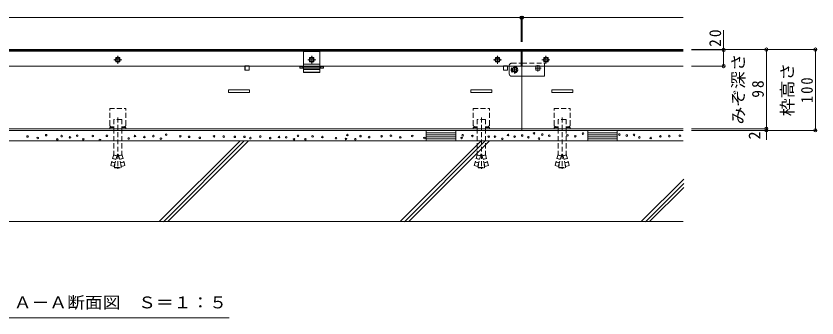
# Model space of a CAD drawing. Units: millimetres at full size, sheet at 1:5; some dimension numbers follow another scale. Extents: x -1624 to 1942, y -1375 to 1322.
# Drawn here: x -1001 to -10, y -513 to -139 of the extents above; entities that cross this region are included whole.
import ezdxf
from ezdxf.enums import TextEntityAlignment as Align

# ---------------------------------------------------------------- set-up
doc = ezdxf.new("R2010")
doc.units = ezdxf.units.MM
doc.header["$LTSCALE"] = 5
doc.header["$PDMODE"] = 32
doc.header["$PDSIZE"] = 4
for name, pattern in [('CHAIN1', [8, 5, -1, 1, -1]), ('CHAIN2', [12, 9, -1, 1, -1]), ('DASHED1', [1.8, 1.2, -0.6])]:
    doc.linetypes.add(name, pattern=pattern)
for name, color, linetype, lineweight in [('E-0', 7, 'DASHED1', 18), ('E-2', 3, 'Continuous', 18), ('E-3', 4, 'Continuous', 18), ('E-4', 7, 'Continuous', 18), ('E-5', 7, 'Continuous', 18), ('E-7', 134, 'DASHED1', 9), ('E-8', 5, 'Continuous', 9), ('E-9', 2, 'Continuous', 18), ('E-A', 134, 'DASHED1', 9), ('E-B', 1, 'Continuous', 9), ('E-C', 2, 'Continuous', 18), ('E-E', 7, 'Continuous', 18)]:
    doc.layers.add(name, color=color, linetype=linetype, lineweight=lineweight)
doc.styles.add('ＭＳ ゴシック', font='')
doc.styles.get('ＭＳ ゴシック').set_extended_font_data('MS Gothic')

msp = doc.modelspace()

# ---------------------------------------------------------------- linework, layer by layer
at = {"layer": 'E-0'}
for p, q in [((-870.025, -267.3), (-880.025, -267.3)), ((-880.025, -267.3), (-880.02, -277.3)), ((-875.02, -265.197), (-875.02, -328.393)), ((-870.025, -267.3), (-870.02, -277.3)), ((-420.025, -267.3), (-430.025, -267.3)), ((-430.025, -267.3), (-430.02, -277.3)), ((-425.02, -265.197), (-425.02, -328.393)), ((-420.025, -267.3), (-420.02, -277.3)), ((-320.025, -267.3), (-330.025, -267.3)), ((-330.025, -267.3), (-330.02, -277.3)), ((-325.02, -265.197), (-325.02, -328.393)), ((-320.025, -267.3), (-320.02, -277.3)), ((-880.02, -277.3), (-880.02, -278.9)), ((-870.02, -277.3), (-870.02, -278.9)), ((-430.02, -277.3), (-430.02, -278.9)), ((-420.02, -277.3), (-420.02, -278.9)), ((-330.02, -277.3), (-330.02, -278.9)), ((-320.02, -277.3), (-320.02, -278.9)), ((-880.02, -278.9), (-880.022, -297.3)), ((-870.02, -278.9), (-870.022, -297.3)), ((-430.02, -278.9), (-430.022, -297.3)), ((-420.02, -278.9), (-420.022, -297.3)), ((-330.02, -278.9), (-330.022, -297.3)), ((-320.02, -278.9), (-320.022, -297.3)), ((-880.022, -297.3), (-880.02, -310.505)), ((-870.022, -297.3), (-870.02, -310.505)), ((-430.022, -297.3), (-430.02, -310.505)), ((-420.022, -297.3), (-420.02, -310.505)), ((-330.022, -297.3), (-330.02, -310.505)), ((-320.022, -297.3), (-320.02, -310.505)), ((-880.02, -310.505), (-883.719, -324.31)), ((-877.231, -316.938), (-881.442, -315.81)), ((-877.179, -316.745), (-881.39, -315.616)), ((-876.066, -312.591), (-880.277, -311.463)), ((-876.014, -312.398), (-880.225, -311.27)), ((-875.507, -310.505), (-879.508, -325.438)), ((-874.534, -310.505), (-875.507, -310.505)), ((-874.534, -310.505), (-870.532, -325.438)), ((-874.026, -312.398), (-869.815, -311.27)), ((-873.974, -312.591), (-869.763, -311.463)), ((-872.862, -316.745), (-868.651, -315.616)), ((-872.81, -316.938), (-868.599, -315.81)), ((-870.02, -310.505), (-866.321, -324.31)), ((-430.02, -310.505), (-433.719, -324.31)), ((-427.231, -316.938), (-431.442, -315.81)), ((-427.179, -316.745), (-431.39, -315.616)), ((-426.066, -312.591), (-430.277, -311.463)), ((-426.014, -312.398), (-430.225, -311.27)), ((-425.507, -310.505), (-429.508, -325.438)), ((-424.534, -310.505), (-425.507, -310.505)), ((-424.534, -310.505), (-420.532, -325.438)), ((-424.026, -312.398), (-419.815, -311.27)), ((-423.974, -312.591), (-419.763, -311.463)), ((-422.862, -316.745), (-418.651, -315.616)), ((-422.81, -316.938), (-418.599, -315.81)), ((-420.02, -310.505), (-416.321, -324.31)), ((-330.02, -310.505), (-333.719, -324.31)), ((-327.231, -316.938), (-331.442, -315.81)), ((-327.179, -316.745), (-331.39, -315.616)), ((-326.066, -312.591), (-330.277, -311.463)), ((-326.014, -312.398), (-330.225, -311.27)), ((-325.507, -310.505), (-329.508, -325.438)), ((-324.534, -310.505), (-325.507, -310.505)), ((-324.534, -310.505), (-320.532, -325.438)), ((-324.026, -312.398), (-319.815, -311.27)), ((-323.974, -312.591), (-319.763, -311.463)), ((-322.862, -316.745), (-318.651, -315.616)), ((-322.81, -316.938), (-318.599, -315.81)), ((-320.02, -310.505), (-316.321, -324.31)), ((-879.508, -325.438), (-883.719, -324.31)), ((-878.395, -321.285), (-882.606, -320.156)), ((-878.344, -321.091), (-882.555, -319.963)), ((-879.02, -326.8), (-878.721, -322.524)), ((-879.02, -326.8), (-871.02, -326.8)), ((-871.697, -321.091), (-867.486, -319.963)), ((-871.645, -321.285), (-867.434, -320.156)), ((-871.02, -326.8), (-871.52, -327.3)), ((-871.02, -326.8), (-871.319, -322.524)), ((-870.532, -325.438), (-866.321, -324.31)), ((-429.508, -325.438), (-433.719, -324.31)), ((-428.395, -321.285), (-432.606, -320.156)), ((-428.344, -321.091), (-432.555, -319.963)), ((-429.02, -326.8), (-428.721, -322.524)), ((-429.02, -326.8), (-421.02, -326.8)), ((-421.697, -321.091), (-417.486, -319.963)), ((-421.645, -321.285), (-417.434, -320.156)), ((-421.02, -326.8), (-421.52, -327.3)), ((-421.02, -326.8), (-421.319, -322.524)), ((-420.532, -325.438), (-416.321, -324.31)), ((-329.508, -325.438), (-333.719, -324.31)), ((-328.395, -321.285), (-332.606, -320.156)), ((-328.344, -321.091), (-332.555, -319.963)), ((-329.02, -326.8), (-328.721, -322.524)), ((-329.02, -326.8), (-321.02, -326.8)), ((-321.697, -321.091), (-317.486, -319.963)), ((-321.645, -321.285), (-317.434, -320.156)), ((-321.02, -326.8), (-321.52, -327.3)), ((-321.02, -326.8), (-321.319, -322.524)), ((-320.532, -325.438), (-316.321, -324.31))]:
    msp.add_line(p, q, dxfattribs=at)
at = {"layer": 'E-0', "color": 2, "linetype": 'Continuous'}
for p, q in [((-493.283, -280.9), (-456.758, -280.9)), ((-493.283, -280.9), (-493.283, -293.9)), ((-456.758, -283.9), (-493.283, -283.9)), ((-456.758, -286.4), (-493.283, -286.4)), ((-456.758, -293.9), (-456.758, -280.9)), ((-293.283, -280.9), (-256.758, -280.9)), ((-293.283, -280.9), (-293.283, -293.9)), ((-256.758, -283.9), (-293.283, -283.9)), ((-256.758, -286.4), (-293.283, -286.4)), ((-256.758, -293.9), (-256.758, -280.9)), ((-456.758, -288.9), (-493.283, -288.9)), ((-456.758, -291.4), (-493.283, -291.4)), ((-493.283, -293.9), (-456.758, -293.9)), ((-256.758, -288.9), (-293.283, -288.9)), ((-256.758, -291.4), (-293.283, -291.4)), ((-293.283, -293.9), (-256.758, -293.9))]:
    msp.add_line(p, q, dxfattribs=at)
at = {"layer": 'E-0'}
for points in [[(-879.02, -326.8), (-878.52, -327.3), (-871.52, -327.3)], [(-429.02, -326.8), (-428.52, -327.3), (-421.52, -327.3)], [(-329.02, -326.8), (-328.52, -327.3), (-321.52, -327.3)]]:
    msp.add_lwpolyline(points, dxfattribs=at)
at = {"layer": 'E-2'}
for p, q in [((-375.52, -181.4), (-1374.52, -181.4)), ((-375.52, -182.1), (-1374.52, -182.1)), ((-375.52, -182.8), (-1374.52, -182.8)), ((-375.52, -201.4), (-375.52, -181.4)), ((-175.02, -181.4), (-374.52, -181.4)), ((-374.52, -181.4), (-374.52, -201.4)), ((-175.02, -182.1), (-374.52, -182.1)), ((-175.02, -182.8), (-374.52, -182.8)), ((-877.62, -190.9), (-875.956, -190.9)), ((-877.62, -192.565), (-877.62, -190.9)), ((-877.62, -196.1), (-877.62, -194.436)), ((-875.956, -196.1), (-877.62, -196.1)), ((-874.085, -190.9), (-872.42, -190.9)), ((-872.42, -196.1), (-874.085, -196.1)), ((-872.42, -190.9), (-872.42, -192.565)), ((-872.42, -194.436), (-872.42, -196.1)), ((-637.62, -190.9), (-635.956, -190.9)), ((-637.62, -192.565), (-637.62, -190.9)), ((-637.62, -196.1), (-637.62, -194.436)), ((-635.956, -196.1), (-637.62, -196.1)), ((-634.085, -190.9), (-632.42, -190.9)), ((-632.42, -196.1), (-634.085, -196.1)), ((-632.42, -190.9), (-632.42, -192.565)), ((-632.42, -194.436), (-632.42, -196.1)), ((-407.62, -190.9), (-405.956, -190.9)), ((-407.62, -192.565), (-407.62, -190.9)), ((-407.62, -196.1), (-407.62, -194.436)), ((-405.956, -196.1), (-407.62, -196.1)), ((-404.085, -190.9), (-402.42, -190.9)), ((-402.42, -196.1), (-404.085, -196.1)), ((-402.42, -190.9), (-402.42, -192.565)), ((-402.42, -194.436), (-402.42, -196.1)), ((-348.556, -193.5), (-345.02, -189.965)), ((-345.02, -197.036), (-348.556, -193.5)), ((-345.02, -189.965), (-341.485, -193.5)), ((-341.485, -193.5), (-345.02, -197.036)), ((-344.085, -190.9), (-342.42, -190.9)), ((-342.42, -190.9), (-342.42, -192.565)), ((-374.52, -201.4), (-175.02, -201.4))]:
    msp.add_line(p, q, dxfattribs=at)
at = {"layer": 'E-2', "color": 4}
for p, q in [((-645.02, -183.4), (-625.02, -183.4)), ((-645.02, -183.4), (-645.02, -202.3)), ((-625.02, -183.4), (-625.02, -202.3)), ((-637.62, -190.9), (-637.62, -196.1)), ((-632.42, -190.9), (-637.62, -190.9)), ((-637.62, -196.1), (-632.42, -196.1)), ((-632.42, -196.1), (-632.42, -190.9)), ((-645.02, -198.936), (-625.02, -198.936)), ((-645.02, -203.8), (-645.02, -209.241)), ((-645.02, -205.6), (-625.02, -205.6)), ((-625.02, -203.8), (-625.02, -209.241)), ((-645.02, -208.887), (-625.02, -208.887)), ((-645.02, -209.241), (-625.02, -209.241))]:
    msp.add_line(p, q, dxfattribs=at)
at = {"layer": 'E-2', "linetype": 'CHAIN2'}
for p, q in [((-879.97, -193.5), (-870.07, -193.5)), ((-875.02, -198.45), (-875.02, -188.55)), ((-639.97, -193.5), (-630.07, -193.5)), ((-635.02, -198.45), (-635.02, -188.55)), ((-409.97, -193.5), (-400.07, -193.5)), ((-405.02, -198.45), (-405.02, -188.55)), ((-349.97, -193.5), (-340.07, -193.5)), ((-345.02, -198.45), (-345.02, -188.55))]:
    msp.add_line(p, q, dxfattribs=at)
at = {"layer": 'E-2', "color": 4, "linetype": 'DASHED1'}
for p, q in [((-877.62, -190.9), (-872.42, -190.9)), ((-877.62, -190.9), (-877.62, -196.1)), ((-877.62, -196.1), (-872.42, -196.1)), ((-872.42, -190.9), (-872.42, -196.1)), ((-637.62, -190.9), (-632.42, -190.9)), ((-637.62, -190.9), (-637.62, -196.1)), ((-637.62, -196.1), (-632.42, -196.1)), ((-632.42, -190.9), (-632.42, -196.1)), ((-407.62, -190.9), (-402.42, -190.9)), ((-407.62, -190.9), (-407.62, -196.1)), ((-407.62, -196.1), (-402.42, -196.1)), ((-402.42, -190.9), (-402.42, -196.1)), ((-347.62, -190.9), (-347.62, -196.1)), ((-347.62, -196.1), (-342.42, -196.1)), ((-645.02, -199.143), (-625.02, -199.143)), ((-645.02, -202.3), (-645.02, -203.8)), ((-645.02, -202.4), (-625.02, -202.4)), ((-625.02, -202.3), (-625.02, -203.8))]:
    msp.add_line(p, q, dxfattribs=at)
at = {"layer": 'E-2'}
for points in [[(-1374.52, -181.4), (-1374.52, -201.4), (-375.52, -201.4)], [(-347.62, -192.565), (-347.62, -190.9), (-345.956, -190.9)], [(-345.956, -196.1), (-347.62, -196.1), (-347.62, -194.436)], [(-342.42, -194.436), (-342.42, -196.1), (-344.085, -196.1)]]:
    msp.add_lwpolyline(points, dxfattribs=at)
for points in [[(-878.556, -193.5), (-875.02, -189.965), (-871.485, -193.5), (-875.02, -197.036)], [(-638.556, -193.5), (-635.02, -189.965), (-631.485, -193.5), (-635.02, -197.036)], [(-408.556, -193.5), (-405.02, -189.965), (-401.485, -193.5), (-405.02, -197.036)]]:
    msp.add_lwpolyline(points, close=True, dxfattribs=at)
at = {"layer": 'E-2', "color": 4, "linetype": 'DASHED1'}
msp.add_lwpolyline([(-347.62, -190.9), (-342.42, -190.9), (-342.42, -196.1)], dxfattribs=at)
at = {"layer": 'E-2'}
for centre in [(-875.02, -193.5), (-635.02, -193.5), (-405.02, -193.5), (-345.02, -193.5)]:
    msp.add_circle(centre, 2.35, dxfattribs=at)
at = {"layer": 'E-2', "linetype": 'DASHED1'}
for centre, start, end in [((-875.02, -193.5), 146.36488, 213.63512), ((-875.02, -193.5), 56.36488, 123.63512), ((-875.02, -193.5), 236.36488, 303.63512), ((-875.02, -193.5), 326.36488, 33.63512), ((-635.02, -193.5), 146.36488, 213.63512), ((-635.02, -193.5), 56.36488, 123.63512), ((-635.02, -193.5), 236.36488, 303.63512), ((-635.02, -193.5), 326.36488, 33.63512), ((-405.02, -193.5), 146.36488, 213.63512), ((-405.02, -193.5), 56.36488, 123.63512), ((-405.02, -193.5), 236.36488, 303.63512), ((-405.02, -193.5), 326.36488, 33.63512), ((-345.02, -193.5), 146.36488, 213.63512), ((-345.02, -193.5), 56.36488, 123.63512), ((-345.02, -193.5), 236.36488, 303.63512), ((-345.02, -193.5), 326.36488, 33.63512)]:
    msp.add_arc(centre, 2.55, start, end, dxfattribs=at)
at = {"layer": 'E-3'}
for p, q in [((-375.02, -280.9), (-375.02, -180.9)), ((-175.02, -180.9), (-375.02, -180.9)), ((-649.62, -202.1), (-649.62, -203.8)), ((-645.92, -202.1), (-649.62, -202.1)), ((-649.62, -203.8), (-645.92, -203.8)), ((-645.92, -203.8), (-645.92, -202.1)), ((-624.12, -202.1), (-624.12, -203.8)), ((-620.42, -202.1), (-624.12, -202.1)), ((-624.12, -203.8), (-620.42, -203.8)), ((-620.42, -203.8), (-620.42, -202.1)), ((-357.595, -201.25), (-352.445, -201.25)), ((-357.595, -206.4), (-357.595, -201.25)), ((-352.445, -206.4), (-357.595, -206.4)), ((-352.445, -201.25), (-352.445, -206.4)), ((-1375.02, -278.9), (-375.02, -278.9)), ((-1375.02, -280.9), (-375.02, -280.9)), ((-375.02, -278.9), (-175.02, -278.9)), ((-375.02, -280.9), (-175.02, -280.9))]:
    msp.add_line(p, q, dxfattribs=at)
at = {"layer": 'E-3', "linetype": 'DASHED1'}
msp.add_line((-375.02, -213.975), (-375.02, -197.975), dxfattribs=at)
at = {"layer": 'E-3'}
msp.add_lwpolyline([(-375.02, -180.9), (-1375.02, -180.9), (-1375.02, -280.9)], dxfattribs=at)
for points in [[(-717.595, -206.4), (-712.445, -206.4), (-712.445, -201.25), (-717.595, -201.25)], [(-392.445, -206.4), (-397.595, -206.4), (-397.595, -201.25), (-392.445, -201.25)]]:
    msp.add_lwpolyline(points, close=True, dxfattribs=at)
at = {"layer": 'E-3', "linetype": 'DASHED1'}
msp.add_circle((-384.02, -205.9), 4, dxfattribs=at)
at = {"layer": 'E-4'}
for p, q in [((-1374.52, -141.418), (-375.52, -141.418)), ((-375.52, -139.918), (-375.52, -171.4)), ((-375.52, -141.418), (-374.52, -141.418)), ((-374.52, -139.918), (-374.52, -171.4)), ((-374.52, -141.418), (-175.02, -141.418)), ((-125.066, -181.4), (-125.066, -156.875)), ((-10.063, -180.9), (-165.02, -180.9)), ((-123.566, -181.4), (-165.02, -181.4)), ((-125.066, -181.4), (-125.066, -201.4)), ((-72.217, -180.9), (-72.217, -278.9)), ((-11.563, -180.9), (-11.563, -280.9)), ((-123.566, -201.4), (-165.02, -201.4)), ((-70.717, -278.9), (-165.02, -278.9)), ((-10.063, -280.9), (-165.02, -280.9)), ((-72.217, -278.9), (-72.217, -280.9)), ((-72.217, -280.9), (-72.217, -292.585))]:
    msp.add_line(p, q, dxfattribs=at)
for p in [(-375.52, -141.418), (-374.52, -141.418), (-125.066, -181.4), (-72.217, -180.9), (-11.563, -180.9), (-125.066, -201.4), (-72.217, -278.9), (-72.217, -280.9), (-11.563, -280.9)]:
    msp.add_point(p, dxfattribs=at)
at = {"layer": 'E-5'}
msp.add_line((-1012.77, -513.105), (-737.27, -513.105), dxfattribs=at)
at = {"layer": 'E-7', "linetype": 'Continuous'}
for p, q in [((-337.92, -233.9), (-337.92, -230.9)), ((-337.92, -230.9), (-311.92, -230.9)), ((-311.92, -233.9), (-337.92, -233.9)), ((-311.92, -230.9), (-311.92, -233.9))]:
    msp.add_line(p, q, dxfattribs=at)
for points in [[(-737.92, -230.9), (-711.92, -230.9), (-711.92, -233.9), (-737.92, -233.9)], [(-437.92, -230.9), (-411.92, -230.9), (-411.92, -233.9), (-437.92, -233.9)]]:
    msp.add_lwpolyline(points, close=True, dxfattribs=at)
at = {"layer": 'E-8'}
for p, q in [((-649.52, -202.3), (-649.52, -203.8)), ((-620.52, -202.3), (-649.52, -202.3)), ((-649.52, -203.8), (-620.52, -203.8)), ((-646.02, -203.8), (-646.02, -202.3)), ((-624.02, -202.3), (-624.02, -203.8)), ((-620.52, -203.8), (-620.52, -202.3))]:
    msp.add_line(p, q, dxfattribs=at)
at = {"layer": 'E-9'}
for p, q in [((-357.52, -201.4), (-357.52, -206.4)), ((-352.52, -201.4), (-357.52, -201.4)), ((-357.52, -206.4), (-352.52, -206.4)), ((-352.52, -206.4), (-352.52, -201.4))]:
    msp.add_line(p, q, dxfattribs=at)
for points in [[(-717.52, -206.4), (-712.52, -206.4), (-712.52, -201.4), (-717.52, -201.4)], [(-397.52, -206.4), (-392.52, -206.4), (-392.52, -201.4), (-397.52, -201.4)]]:
    msp.add_lwpolyline(points, close=True, dxfattribs=at)
at = {"layer": 'E-A'}
for p, q in [((-387.52, -197.9), (-375.52, -197.9)), ((-374.52, -197.9), (-347.02, -197.9)), ((-347.02, -197.9), (-347.02, -201.4)), ((-390.52, -201.4), (-390.52, -200.9)), ((-357.595, -201.25), (-357.595, -206.4)), ((-352.445, -201.25), (-357.595, -201.25)), ((-357.595, -206.4), (-352.445, -206.4)), ((-352.445, -206.4), (-352.445, -201.25)), ((-347.02, -213.9), (-347.018, -213.9))]:
    msp.add_line(p, q, dxfattribs=at)
at = {"layer": 'E-A', "linetype": 'Continuous'}
for p, q in [((-375.52, -197.9), (-374.52, -197.9)), ((-390.52, -210.9), (-390.52, -201.4)), ((-347.02, -213.9), (-347.02, -201.4)), ((-387.52, -213.9), (-347.02, -213.9))]:
    msp.add_line(p, q, dxfattribs=at)
at = {"layer": 'E-A', "linetype": 'CHAIN1'}
for p, q in [((-358.323, -203.825), (-350.916, -203.825)), ((-355.02, -200.289), (-355.02, -208))]:
    msp.add_line(p, q, dxfattribs=at)
at = {"layer": 'E-A'}
msp.add_arc((-387.52, -200.9), 3, 90, 180, dxfattribs=at)
at = {"layer": 'E-A', "linetype": 'Continuous'}
msp.add_arc((-387.52, -210.9), 3, 180, 270, dxfattribs=at)
at = {"layer": 'E-B', "linetype": 'DASHED1'}
for p, q in [((-885.02, -274.4), (-885.02, -253.9)), ((-885.02, -253.9), (-865.02, -253.9)), ((-865.02, -274.4), (-865.02, -253.9)), ((-435.02, -274.4), (-435.02, -253.9)), ((-435.02, -253.9), (-415.02, -253.9)), ((-415.02, -274.4), (-415.02, -253.9)), ((-335.02, -274.4), (-335.02, -253.9)), ((-335.02, -253.9), (-315.02, -253.9)), ((-315.02, -274.4), (-315.02, -253.9)), ((-883.02, -276.4), (-880.02, -276.4)), ((-880.02, -276.4), (-880.02, -277.3)), ((-867.02, -276.4), (-870.02, -276.4)), ((-870.02, -276.4), (-870.02, -277.3)), ((-870.02, -277.3), (-865.02, -277.3)), ((-433.02, -276.4), (-430.02, -276.4)), ((-430.02, -276.4), (-430.02, -277.3)), ((-417.02, -276.4), (-420.02, -276.4)), ((-420.02, -276.4), (-420.02, -277.3)), ((-420.02, -277.3), (-415.02, -277.3)), ((-333.02, -276.4), (-330.02, -276.4)), ((-330.02, -276.4), (-330.02, -277.3)), ((-317.02, -276.4), (-320.02, -276.4)), ((-320.02, -276.4), (-320.02, -277.3)), ((-320.02, -277.3), (-315.02, -277.3))]:
    msp.add_line(p, q, dxfattribs=at)
for points in [[(-885.02, -278.9), (-865.02, -278.9), (-865.02, -277.3)], [(-885.02, -278.9), (-885.02, -277.3), (-880.02, -277.3)], [(-435.02, -278.9), (-415.02, -278.9), (-415.02, -277.3)], [(-435.02, -278.9), (-435.02, -277.3), (-430.02, -277.3)], [(-335.02, -278.9), (-315.02, -278.9), (-315.02, -277.3)], [(-335.02, -278.9), (-335.02, -277.3), (-330.02, -277.3)]]:
    msp.add_lwpolyline(points, dxfattribs=at)
for centre, start, end in [((-883.02, -274.4), 180, 270), ((-867.02, -274.4), 270, 0), ((-433.02, -274.4), 180, 270), ((-417.02, -274.4), 270, 0), ((-333.02, -274.4), 180, 270), ((-317.02, -274.4), 270, 0)]:
    msp.add_arc(centre, 2, start, end, dxfattribs=at)
at = {"layer": 'E-C', "linetype": 'CHAIN1'}
for p, q in [((-388.519, -205.9), (-379.568, -205.9)), ((-384.02, -200.917), (-384.02, -210.584))]:
    msp.add_line(p, q, dxfattribs=at)
at = {"layer": 'E-C'}
for radius in [3, 2.5]:
    msp.add_circle((-384.02, -205.9), radius, dxfattribs=at)
at = {"layer": 'E-E', "color": 2}
for p, q in [((-175.02, -293.9), (-1575.02, -293.9)), ((-723.637, -293.9), (-823.637, -393.9)), ((-718.445, -293.9), (-818.478, -393.933)), ((-713.254, -293.9), (-813.254, -393.9)), ((-425.349, -293.9), (-525.349, -393.9)), ((-420.158, -293.9), (-520.19, -393.933)), ((-514.966, -393.9), (-414.966, -293.9)), ((-174.512, -341.35), (-227.061, -393.9)), ((-174.512, -346.542), (-221.903, -393.933)), ((-174.512, -351.733), (-216.679, -393.9)), ((-175.02, -393.9), (-1575.02, -393.9))]:
    msp.add_line(p, q, dxfattribs=at)
at = {"layer": 'E-E'}
for centre in [(-963.655, -286.878), (-944.573, -288.049), (-925.307, -287.514), (-905.907, -287.781), (-888.499, -287.662), (-853.773, -287.9), (-830.939, -288.019), (-815.122, -286.235), (-797.633, -288.255), (-755.843, -288.255), (-652.011, -287.719), (-633.931, -288.377), (-590.83, -286.766), (-574.574, -288.036), (-548.412, -288.29), (-536.983, -287.585), (-510.567, -287.811), (-448.028, -286.908), (-436.062, -287.811), (-391.901, -286.682), (-374.452, -287.316), (-359.748, -284.558), (-349.541, -286.105), (-340.997, -287.529), (-318.43, -286.99), (-308.704, -288.258), (-299.212, -284.879), (-254.146, -286.105), (-244.992, -287.325), (-236.041, -286.511), (-203.373, -288.358), (-192.387, -288.044), (-179.272, -287.505), (-986.683, -288.534), (-974.04, -290.34), (-949.924, -292.063), (-934.271, -289.654), (-917.68, -291.929), (-897.181, -292.776), (-861.503, -290.992), (-842.118, -289.208), (-821.663, -291.111), (-786.703, -288.898), (-773.523, -290.183), (-743.949, -288.576), (-730.126, -288.898), (-718.232, -288.898), (-710.838, -290.505), (-698.623, -288.576), (-686.407, -290.505), (-675.442, -289.148), (-666.583, -289.433), (-656.868, -292.005), (-642.867, -292.005), (-621.722, -289.148), (-604.863, -290.576), (-592.607, -291.592), (-580.924, -291.846), (-563.906, -289.306), (-525.299, -289.56), (-495.44, -290.294), (-449.383, -290.294), (-415.833, -288.714), (-408.156, -288.714), (-399.125, -291.423), (-383.773, -288.714), (-366.747, -289.527), (-353.638, -291.077), (-229.411, -289.671), (-215.374, -290.485)]:
    msp.add_circle(centre, 1, dxfattribs=at)

# ---------------------------------------------------------------- texts
at = {"layer": 'E-4', "color": 2, "style": 'ＭＳ ゴシック', "width": 1.1}
for s, p in [('みぞ深さ', (-95.217, -273.65)), ('枠高さ', (-34.563, -263.4))]:
    msp.add_text(s, height=14.66, rotation=90, dxfattribs=at).set_placement(p, align=Align.BOTTOM_LEFT)
at = {"layer": 'E-4', "color": 2, "style": 'ＭＳ ゴシック'}
msp.add_text('2', height=14.66, rotation=90, dxfattribs=at).set_placement((-75.217, -292.238), align=Align.BOTTOM_LEFT)
at = {"layer": 'E-4', "color": 2, "char_height": 14.66, "attachment_point": 7, "rotation": 90, "style": 'ＭＳ ゴシック'}
for s, insert in [('\\T1.27;\\W0.95;20', (-128.066, -177.557)), ('\\T1.27;\\W0.9;100', (-14.563, -247.15)), ('\\T1.27;\\W0.95;98', (-75.217, -240.525))]:
    msp.add_mtext(s, dxfattribs=dict(at, insert=insert))
at = {"layer": 'E-5', "color": 2, "style": 'ＭＳ ゴシック', "width": 1.1}
msp.add_text('Ａ－Ａ断面図\u3000Ｓ＝１：５', height=14.66, dxfattribs=at).set_placement((-1003.77, -505.605), align=Align.BOTTOM_LEFT)

doc.saveas('drawing.dxf')
